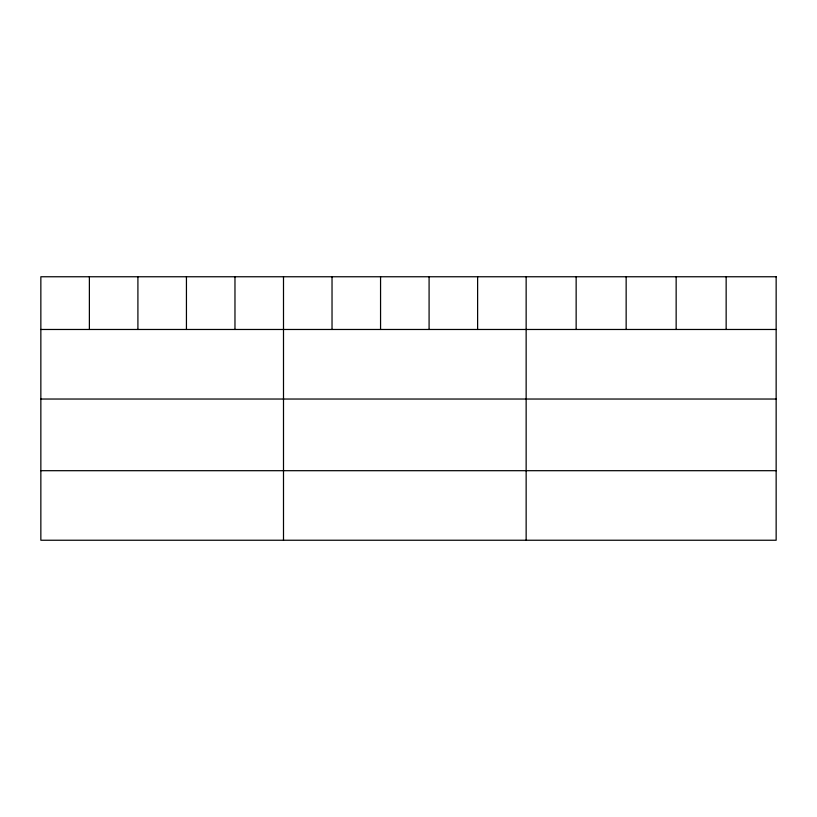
<?xml version="1.0" encoding="UTF-8"?>
<svg xmlns="http://www.w3.org/2000/svg" width="817" height="817" viewBox="0 0 817 817"><rect width="100%" height="100%" fill="white"/><g stroke="black" fill="none" stroke-linecap="round" stroke-linejoin="round"><path stroke-width="1.23" d="M40.85 329.476L776.15 329.476M40.85 399.033L776.15 399.033M40.85 470.694L776.15 470.694M726.15 276.759L726.15 329.476M676.149 276.759L676.149 329.476M626.149 276.759L626.149 329.476M576.148 276.759L576.148 329.476M526.148 276.759L526.148 540.241M477.618 276.759L477.618 329.476M429.088 276.759L429.088 329.476M380.559 276.759L380.559 329.476M332.029 276.759L332.029 329.476M283.499 276.759L283.499 540.241M234.969 276.759L234.969 329.476M186.439 276.759L186.439 329.476M137.91 276.759L137.91 329.476M89.38 276.759L89.38 329.476M776.15 276.759L40.85 276.759L40.85 540.241L776.15 540.241L776.15 276.759"/></g></svg>
